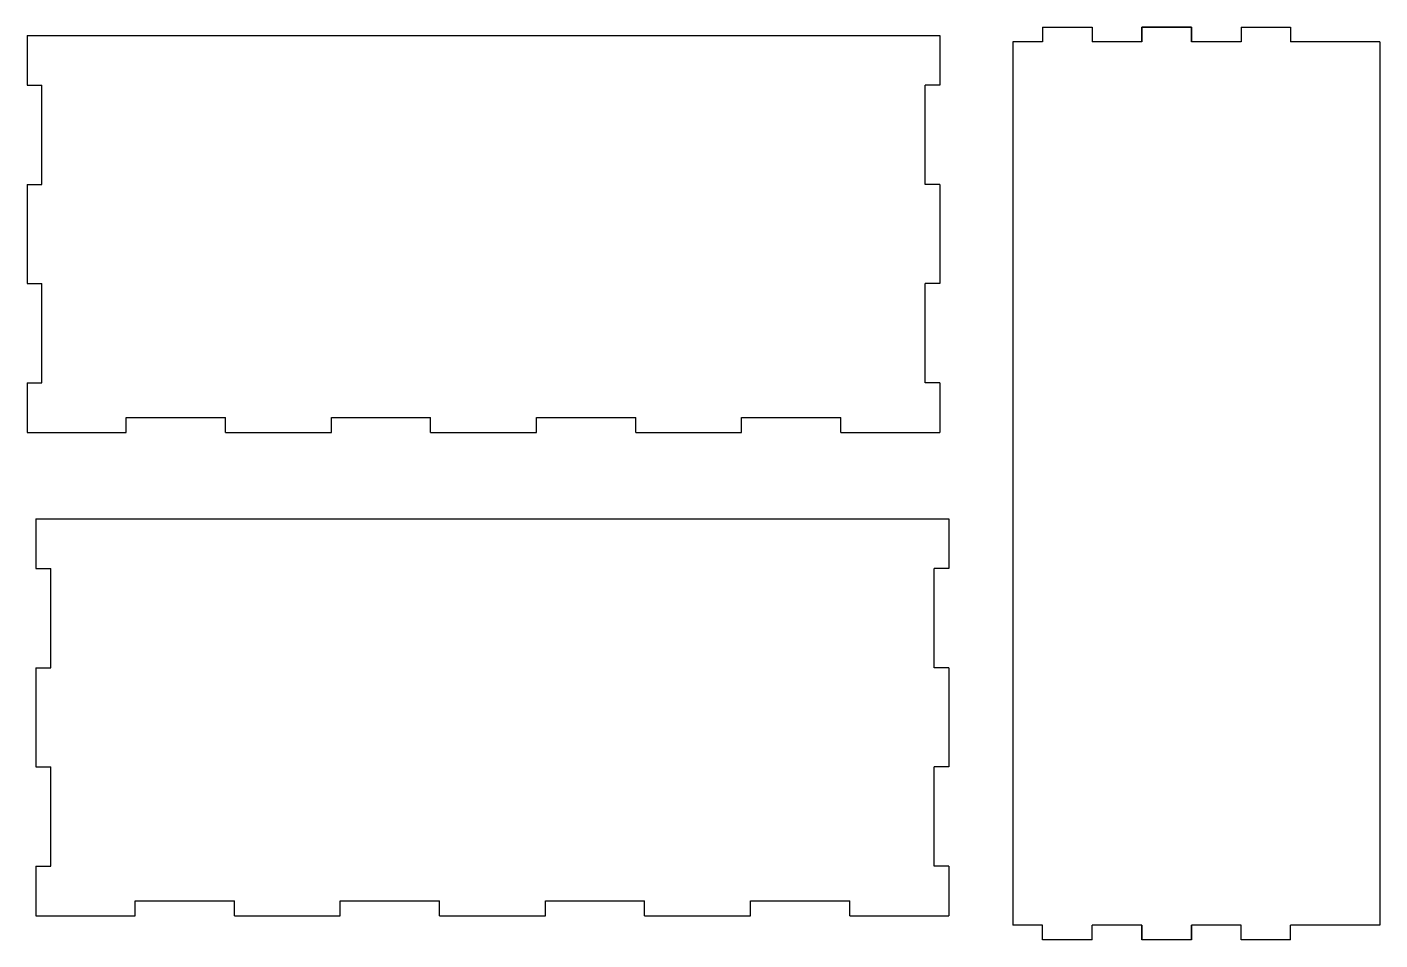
# Model space of a CAD drawing. Header units: millimetres. Extents: x 8 to 281, y 18 to 202.
import ezdxf

# ---------------------------------------------------------------- set-up
doc = ezdxf.new("R2010")
doc.units = ezdxf.units.MM

msp = doc.modelspace()

# ---------------------------------------------------------------- linework, layer by layer
at = {"color": 7, "linetype": 'Continuous'}
for p, q in [((212.79, 202.19), (222.79, 202.19)), ((212.79, 202.19), (212.79, 199.19)), ((222.79, 202.19), (222.79, 199.19)), ((232.79, 199.19), (232.79, 202.19)), ((242.79, 202.19), (232.79, 202.19)), ((232.79, 202.19), (232.79, 199.19)), ((232.79, 202.19), (242.79, 202.19)), ((242.79, 199.19), (242.79, 202.19)), ((242.79, 202.19), (242.79, 199.19)), ((252.79, 202.19), (262.79, 202.19)), ((252.79, 202.19), (252.79, 199.19)), ((262.79, 202.19), (262.79, 199.19)), ((8.12, 200.48), (192.12, 200.48)), ((8.12, 200.48), (8.12, 190.48)), ((192.12, 200.48), (192.12, 190.48)), ((206.79, 199.19), (206.79, 21.19)), ((212.79, 199.19), (206.79, 199.19)), ((232.79, 199.19), (222.79, 199.19)), ((252.79, 199.19), (242.79, 199.19)), ((280.79, 199.19), (262.79, 199.19)), ((280.79, 199.19), (280.79, 21.19)), ((8.12, 190.48), (11.12, 190.48)), ((11.12, 170.48), (11.12, 190.48)), ((189.12, 170.48), (189.12, 190.48)), ((192.12, 190.48), (189.12, 190.48)), ((8.12, 170.48), (11.12, 170.48)), ((8.12, 170.48), (8.12, 150.48)), ((192.12, 170.48), (189.12, 170.48)), ((192.12, 170.48), (192.12, 150.48)), ((8.12, 150.48), (11.12, 150.48)), ((11.12, 130.48), (11.12, 150.48)), ((192.12, 150.48), (189.12, 150.48)), ((189.12, 130.48), (189.12, 150.48)), ((8.12, 130.48), (11.12, 130.48)), ((8.12, 130.48), (8.12, 120.48)), ((192.12, 130.48), (189.12, 130.48)), ((192.12, 130.48), (192.12, 120.48)), ((28.12, 120.48), (28.12, 123.48)), ((28.12, 123.48), (48.12, 123.48)), ((48.12, 120.48), (48.12, 123.48)), ((69.46, 120.48), (69.46, 123.48)), ((69.46, 123.48), (89.46, 123.48)), ((89.46, 120.48), (89.46, 123.48)), ((110.79, 120.48), (110.79, 123.48)), ((110.79, 123.48), (130.79, 123.48)), ((130.79, 120.48), (130.79, 123.48)), ((152.12, 120.48), (152.12, 123.48)), ((152.12, 123.48), (172.12, 123.48)), ((172.12, 120.48), (172.12, 123.48)), ((8.12, 120.48), (28.12, 120.48)), ((48.12, 120.48), (69.46, 120.48)), ((89.46, 120.48), (110.79, 120.48)), ((130.79, 120.48), (152.12, 120.48)), ((172.12, 120.48), (192.12, 120.48)), ((9.92, 103.05), (193.92, 103.05)), ((9.92, 103.05), (9.92, 93.05)), ((193.92, 103.05), (193.92, 93.05)), ((9.92, 93.05), (12.92, 93.05)), ((12.92, 73.05), (12.92, 93.05)), ((190.92, 73.05), (190.92, 93.05)), ((193.92, 93.05), (190.92, 93.05)), ((9.92, 73.05), (12.92, 73.05)), ((9.92, 73.05), (9.92, 53.05)), ((193.92, 73.05), (190.92, 73.05)), ((193.92, 73.05), (193.92, 53.05)), ((9.92, 53.05), (12.92, 53.05)), ((12.92, 33.05), (12.92, 53.05)), ((193.92, 53.05), (190.92, 53.05)), ((190.92, 33.05), (190.92, 53.05)), ((9.92, 33.05), (12.92, 33.05)), ((9.92, 33.05), (9.92, 23.05)), ((193.92, 33.05), (190.92, 33.05)), ((193.92, 33.05), (193.92, 23.05)), ((29.92, 23.05), (29.92, 26.05)), ((29.92, 26.05), (49.92, 26.05)), ((49.92, 23.05), (49.92, 26.05)), ((71.25, 23.05), (71.25, 26.05)), ((71.25, 26.05), (91.25, 26.05)), ((91.25, 23.05), (91.25, 26.05)), ((112.59, 23.05), (112.59, 26.05)), ((112.59, 26.05), (132.59, 26.05)), ((132.59, 23.05), (132.59, 26.05)), ((153.92, 23.05), (153.92, 26.05)), ((153.92, 26.05), (173.92, 26.05)), ((173.92, 23.05), (173.92, 26.05)), ((9.92, 23.05), (29.92, 23.05)), ((49.92, 23.05), (71.25, 23.05)), ((91.25, 23.05), (112.59, 23.05)), ((132.59, 23.05), (153.92, 23.05)), ((173.92, 23.05), (193.92, 23.05)), ((212.79, 21.19), (206.79, 21.19)), ((212.79, 18.19), (212.79, 21.19)), ((232.79, 21.19), (222.79, 21.19)), ((222.79, 18.19), (222.79, 21.19)), ((232.79, 21.19), (232.79, 18.19)), ((232.79, 18.19), (232.79, 21.19)), ((242.79, 21.19), (242.79, 18.19)), ((242.79, 18.19), (242.79, 21.19)), ((252.79, 21.19), (242.79, 21.19)), ((252.79, 18.19), (252.79, 21.19)), ((280.79, 21.19), (262.79, 21.19)), ((262.79, 18.19), (262.79, 21.19)), ((222.79, 18.19), (212.79, 18.19)), ((242.79, 18.19), (232.79, 18.19)), ((242.79, 18.19), (232.79, 18.19)), ((262.79, 18.19), (252.79, 18.19))]:
    msp.add_line(p, q, dxfattribs=at)

doc.saveas('drawing.dxf')
